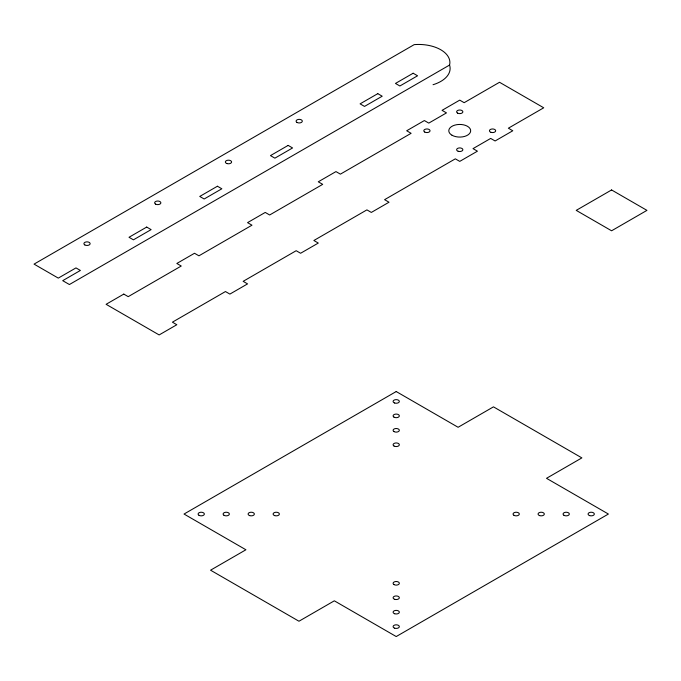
<?xml version="1.0" encoding="UTF-8"?>
<svg xmlns="http://www.w3.org/2000/svg" width="681" height="681" viewBox="0 0 681 681"><rect width="100%" height="100%" fill="white"/><g stroke="black" fill="none" stroke-linecap="round" stroke-linejoin="round"><path stroke-width="1.02" d="M449.571 65.053L69.411 284.53L62.712 280.666L80.392 270.451L75.974 267.905L58.285 278.112L34.05 264.117L414.21 44.631A31.258 18.046 0 0 1 449.571 65.053A31.803 18.361 0 0 1 433.039 84.716M146.696 227.071L129.015 237.277L133.433 239.831L151.114 229.616L146.696 227.071M217.426 186.236L199.746 196.443L204.164 198.997L221.844 188.782L217.426 186.236M288.148 145.402L270.468 155.608L274.886 158.162L292.575 147.956L288.148 145.402M377.785 93.655L360.096 103.861L364.522 106.415L382.203 96.208L377.785 93.655M413.146 73.233L395.465 83.44L399.883 85.993L417.564 75.787L413.146 73.233M123.789 294.098L106.1 304.305L159.15 334.933L176.83 324.726L172.412 322.173L225.462 291.545L229.88 294.098L247.561 283.892L243.143 281.338L296.184 250.71L300.602 253.264L318.291 243.057L313.864 240.504L366.914 209.876L371.332 212.429L389.013 202.223L384.595 199.669L455.325 158.835L459.743 161.388L477.424 151.182L473.006 148.628L490.686 138.422L495.104 140.976L512.784 130.761L508.367 128.207L543.727 107.794L499.522 82.273L464.161 102.686L459.735 100.133L442.054 110.348L446.481 112.893L428.792 123.108L424.374 120.554L406.693 130.761L411.111 133.314L340.389 174.149L335.963 171.595L318.282 181.801L322.7 184.355L269.659 214.983L265.241 212.429L247.561 222.636L251.979 225.19L198.929 255.818L194.511 253.264L176.83 263.47L181.248 266.024L128.207 296.652L123.789 294.098M611.589 189.956L576.22 210.369L611.589 230.791L646.95 210.369L611.589 189.956M396.214 391.541L184.032 514.044L245.918 549.771L210.557 570.193L298.968 621.234L334.328 600.812L396.214 636.548L608.397 514.044L546.511 478.317L581.872 457.896L493.47 406.855L458.1 427.276L396.214 391.541M424.706 132.037A3.124 1.805 0 0 0 429.941 131.229A3.124 1.805 0 0 0 426.11 129.015A3.124 1.805 0 0 0 424.706 132.037M490.992 132.327A3.124 1.805 0 0 0 495.683 130.761A3.124 1.805 0 0 0 490.992 129.203A3.124 1.805 0 0 0 490.992 132.327M452.005 135.23A10.939 6.316 0 0 0 470.307 132.395A10.939 6.316 0 0 0 456.908 124.657A10.939 6.316 0 0 0 452.005 135.23M457.53 113.089A3.124 1.805 0 0 0 462.757 112.28A3.124 1.805 0 0 0 458.934 110.067A3.124 1.805 0 0 0 457.53 113.089M458.177 151.276A3.124 1.805 0 0 0 462.867 149.709A3.124 1.805 0 0 0 458.177 148.152A3.124 1.805 0 0 0 458.177 151.276M394.01 417.155A3.124 1.805 0 0 0 399.236 416.346A3.124 1.805 0 0 0 395.406 414.133A3.124 1.805 0 0 0 394.01 417.155M394.01 431.592A3.124 1.805 0 0 0 399.236 430.784A3.124 1.805 0 0 0 395.406 428.57A3.124 1.805 0 0 0 394.01 431.592M394.01 446.029A3.124 1.805 0 0 0 399.236 445.221A3.124 1.805 0 0 0 395.406 443.008A3.124 1.805 0 0 0 394.01 446.029M394.657 403.007A3.124 1.805 0 0 0 399.338 401.441A3.124 1.805 0 0 0 394.657 399.875A3.124 1.805 0 0 0 394.657 403.007M589.644 515.611A3.124 1.805 0 0 0 594.334 514.044A3.124 1.805 0 0 0 589.644 512.478A3.124 1.805 0 0 0 589.644 515.611M563.987 515.321A3.124 1.805 0 0 0 569.222 514.513A3.124 1.805 0 0 0 565.392 512.299A3.124 1.805 0 0 0 563.987 515.321M539.633 515.611A3.124 1.805 0 0 0 544.323 514.044A3.124 1.805 0 0 0 539.633 512.478A3.124 1.805 0 0 0 539.633 515.611M513.976 515.321A3.124 1.805 0 0 0 519.211 514.513A3.124 1.805 0 0 0 515.381 512.299A3.124 1.805 0 0 0 513.976 515.321M274.681 515.611A3.124 1.805 0 0 0 279.372 514.044A3.124 1.805 0 0 0 274.681 512.478A3.124 1.805 0 0 0 274.681 515.611M249.672 515.611A3.124 1.805 0 0 0 254.362 514.044A3.124 1.805 0 0 0 249.672 512.478A3.124 1.805 0 0 0 249.672 515.611M224.023 515.321A3.124 1.805 0 0 0 229.25 514.513A3.124 1.805 0 0 0 225.42 512.299A3.124 1.805 0 0 0 224.023 515.321M199.014 515.321A3.124 1.805 0 0 0 204.249 514.513A3.124 1.805 0 0 0 200.418 512.299A3.124 1.805 0 0 0 199.014 515.321M394.01 584.587A3.124 1.805 0 0 0 399.236 583.779A3.124 1.805 0 0 0 395.406 581.565A3.124 1.805 0 0 0 394.01 584.587M394.657 599.306A3.124 1.805 0 0 0 399.338 597.748A3.124 1.805 0 0 0 394.657 596.181A3.124 1.805 0 0 0 394.657 599.306M394.657 613.743A3.124 1.805 0 0 0 399.338 612.185A3.124 1.805 0 0 0 394.657 610.619A3.124 1.805 0 0 0 394.657 613.743M394.657 628.18A3.124 1.805 0 0 0 399.338 626.622A3.124 1.805 0 0 0 394.657 625.056A3.124 1.805 0 0 0 394.657 628.18M296.993 122.427A3.124 1.805 0 0 0 302.219 121.618A3.124 1.805 0 0 0 298.397 119.413A3.124 1.805 0 0 0 296.993 122.427M226.909 163.551A3.124 1.805 0 0 0 231.6 161.984A3.124 1.805 0 0 0 226.909 160.427A3.124 1.805 0 0 0 226.909 163.551M155.54 204.096A3.124 1.805 0 0 0 160.767 203.287A3.124 1.805 0 0 0 156.936 201.082A3.124 1.805 0 0 0 155.54 204.096M84.81 244.93A3.124 1.805 0 0 0 90.037 244.121A3.124 1.805 0 0 0 86.215 241.917A3.124 1.805 0 0 0 84.81 244.93"/></g></svg>
